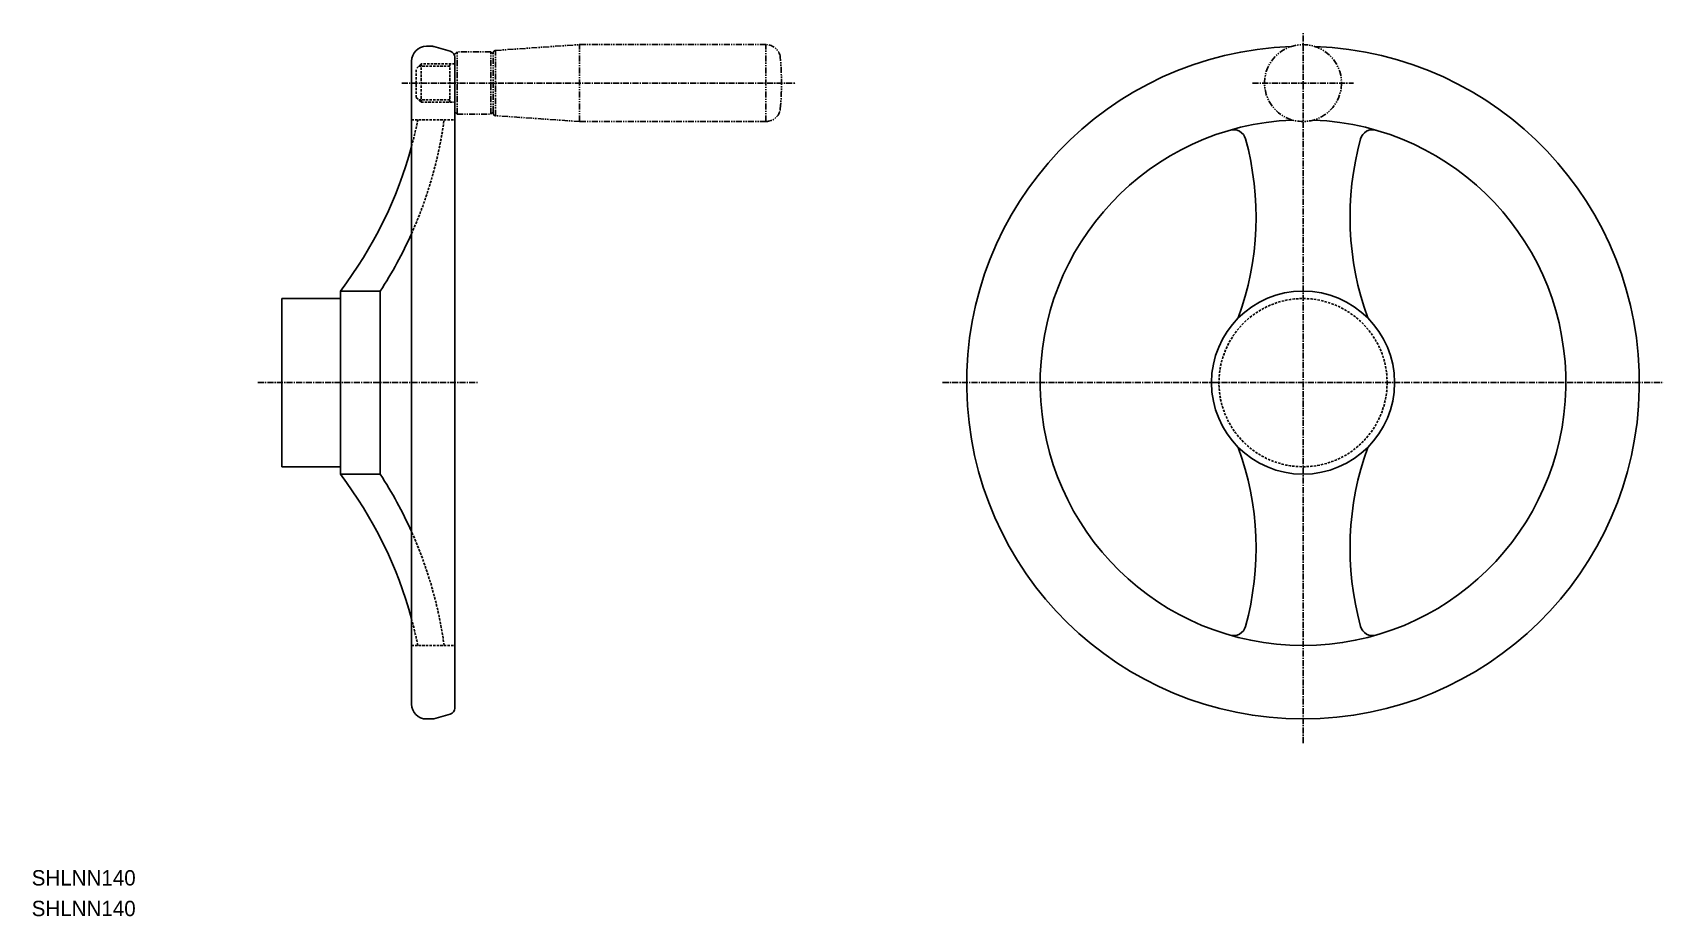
# Model space of a CAD drawing. Extents: x 0 to 340, y 0 to 184.
import ezdxf

# ---------------------------------------------------------------- set-up
doc = ezdxf.new("R2010")
doc.units = 0
doc.header["$MEASUREMENT"] = 0
for name, pattern in [('CENTER', [2, 1.25, -0.25, 0.25, -0.25]), ('DASHED', [0.75, 0.5, -0.25]), ('PHANTOM', [2.5, 1.25, -0.25, 0.25, -0.25, 0.25, -0.25])]:
    doc.linetypes.add(name, pattern=pattern)
doc.layers.get('0').update_dxf_attribs({"linetype": 'CONTINUOUS'})
doc.layers.add('CENTER', color=1, linetype='CENTER')

msp = doc.modelspace()

# ---------------------------------------------------------------- linework, layer by layer
at = {"color": 7, "linetype": 'Continuous'}
for p, q in [((82.15, 181.04), (83.41, 181.04)), ((87.11, 180.01), (83.69, 181)), ((88.55, 179.89), (88.05, 179.39)), ((79.05, 177.94), (79.05, 44.14)), ((88.05, 178.76), (88.05, 43.32)), ((88.05, 167.39), (88.55, 166.89)), ((64.25, 130.09), (64.25, 91.99)), ((64.25, 130.09), (72.55, 130.09)), ((72.55, 130.09), (72.55, 91.99)), ((52.05, 128.54), (52.05, 93.54)), ((52.05, 128.54), (64.25, 128.54)), ((52.05, 93.54), (64.25, 93.54)), ((64.25, 91.99), (72.55, 91.99)), ((82.15, 41.04), (83.41, 41.04)), ((87.11, 42.07), (83.69, 41.08))]:
    msp.add_line(p, q, dxfattribs=at)
at = {"color": 7, "linetype": 'PHANTOM'}
for p, q in [((95.55, 179.89), (88.55, 179.89)), ((88.55, 166.89), (88.55, 179.89)), ((96.05, 179.39), (95.55, 179.89)), ((95.55, 166.89), (95.55, 179.89)), ((96.51, 180.18), (114.05, 181.39)), ((96.51, 166.6), (96.51, 180.18)), ((114.05, 181.39), (152.83, 181.39)), ((114.05, 165.39), (114.05, 181.39)), ((152.83, 165.39), (152.83, 181.39)), ((96.05, 179.39), (96.05, 179.68)), ((96.05, 167.39), (96.05, 179.39)), ((88.55, 166.89), (95.55, 166.89)), ((95.55, 166.89), (96.05, 167.39)), ((96.05, 167.1), (96.05, 167.39)), ((114.05, 165.39), (96.51, 166.6)), ((152.83, 165.39), (114.05, 165.39))]:
    msp.add_line(p, q, dxfattribs=at)
at = {"color": 3, "linetype": 'DASHED'}
for p, q in [((81.05, 177.39), (80.05, 176.39)), ((80.55, 176.89), (87.05, 176.89)), ((88.05, 177.39), (81.05, 177.39)), ((81.05, 169.39), (81.05, 177.39)), ((87.05, 169.39), (87.05, 177.39)), ((80.05, 170.39), (80.05, 176.39)), ((80.05, 170.39), (81.05, 169.39)), ((80.55, 169.89), (87.05, 169.89)), ((81.05, 169.39), (88.05, 169.39)), ((79.05, 165.74), (88.05, 165.74)), ((79.05, 56.34), (88.05, 56.34))]:
    msp.add_line(p, q, dxfattribs=at)
at = {"color": 7, "linetype": 'PHANTOM'}
msp.add_circle((264.6, 173.39), 8, dxfattribs=at)
at = {"color": 7, "linetype": 'Continuous'}
msp.add_circle((264.6, 111.04), 19.05, dxfattribs=at)
at = {"color": 3, "linetype": 'DASHED'}
msp.add_circle((264.6, 111.04), 17.5, dxfattribs=at)
at = {"color": 7, "linetype": 'Continuous'}
for centre, radius, start, end in [((82.15, 177.94), 3.1, 90, 180), ((83.41, 180.04), 1, 73.8866, 90), ((86.75, 178.76), 1.3, 0, 73.8866), ((264.6, 111.04), 70, 92.0299, 87.9701), ((264.6, 111.04), 54.7, 92.2963, 87.7037), ((250.13, 161.09), 2.6, 15.3122, 106.1315), ((279.08, 161.09), 2.6, 73.8685, 164.6878), ((-5.42, 183.02), 87.5, 322.7793, 344.8959), ((193.22, 145.51), 61.6, 340.07, 15.3122), ((335.98, 145.51), 61.6, 164.6878, 199.93), ((-0.82, 177.77), 87.5, 326.9828, 335.8942), ((193.22, 76.57), 61.6, 344.6878, 19.93), ((335.98, 76.57), 61.6, 160.07, 195.3122), ((-5.42, 39.06), 87.5, 15.1041, 37.2207), ((-0.82, 44.31), 87.5, 24.1058, 33.0172), ((250.13, 60.99), 2.6, 253.8685, 344.6878), ((279.08, 60.99), 2.6, 195.3122, 286.1315), ((82.15, 44.14), 3.1, 180, 270), ((83.41, 42.04), 1, 270, 286.1134), ((86.75, 43.32), 1.3, 286.1134, 0)]:
    msp.add_arc(centre, radius, start, end, dxfattribs=at)
at = {"color": 7, "linetype": 'PHANTOM'}
for centre, radius, start, end in [((96.55, 179.68), 0.5, 94.7636, 180), ((152.83, 178.39), 3, 7.4482, 90), ((96.55, 167.1), 0.5, 180, 265.2364), ((152.83, 168.39), 3, 270, 352.5518)]:
    msp.add_arc(centre, radius, start, end, dxfattribs=at)
at = {"linetype": 'PHANTOM'}
msp.add_arc((97.03, 173.39), 59.02, 354.7614, 5.2386, dxfattribs=at)
at = {"color": 3, "linetype": 'DASHED'}
for centre, start, end in [((-5.42, 183.02), 344.8959, 348.6116), ((-0.82, 177.77), 335.8942, 352.099), ((-0.82, 44.31), 7.901, 24.1058), ((-5.42, 39.06), 11.3884, 15.1041)]:
    msp.add_arc(centre, 87.5, start, end, dxfattribs=at)
at = {"layer": 'CENTER', "color": 1, "linetype": 'CENTER'}
for p, q in [((264.6, 36.04), (264.6, 183.89)), ((77.05, 173.39), (159.06, 173.39)), ((254.1, 173.39), (275.1, 173.39)), ((47.05, 111.04), (93.05, 111.04)), ((189.6, 111.04), (339.6, 111.04))]:
    msp.add_line(p, q, dxfattribs=at)

# ---------------------------------------------------------------- texts
at = {"color": 7, "linetype": 'Continuous'}
for p in [(0, 6.38), (0, 0)]:
    msp.add_text('SHLNN140', height=3.2, dxfattribs=at).set_placement(p)

doc.saveas('drawing.dxf')
